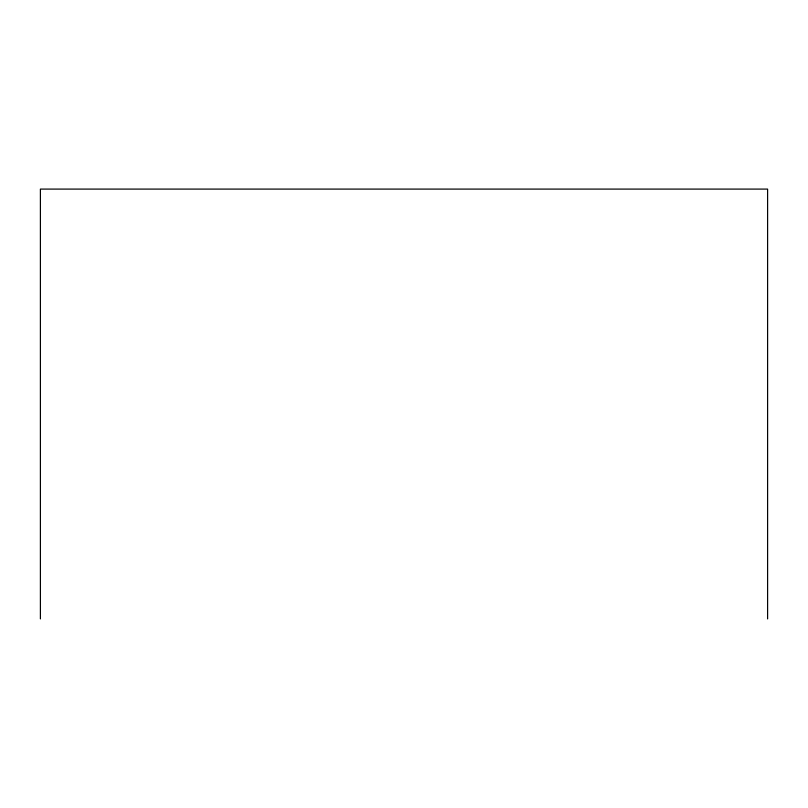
<?xml version="1.0" encoding="UTF-8"?>
<svg xmlns="http://www.w3.org/2000/svg" width="808" height="808" viewBox="0 0 808 808"><rect width="100%" height="100%" fill="white"/><g stroke="black" fill="none" stroke-linecap="round" stroke-linejoin="round"><path stroke-width="1.21" d="M767.6 618.908L767.6 189.092L40.4 189.092L40.4 618.908"/></g></svg>
